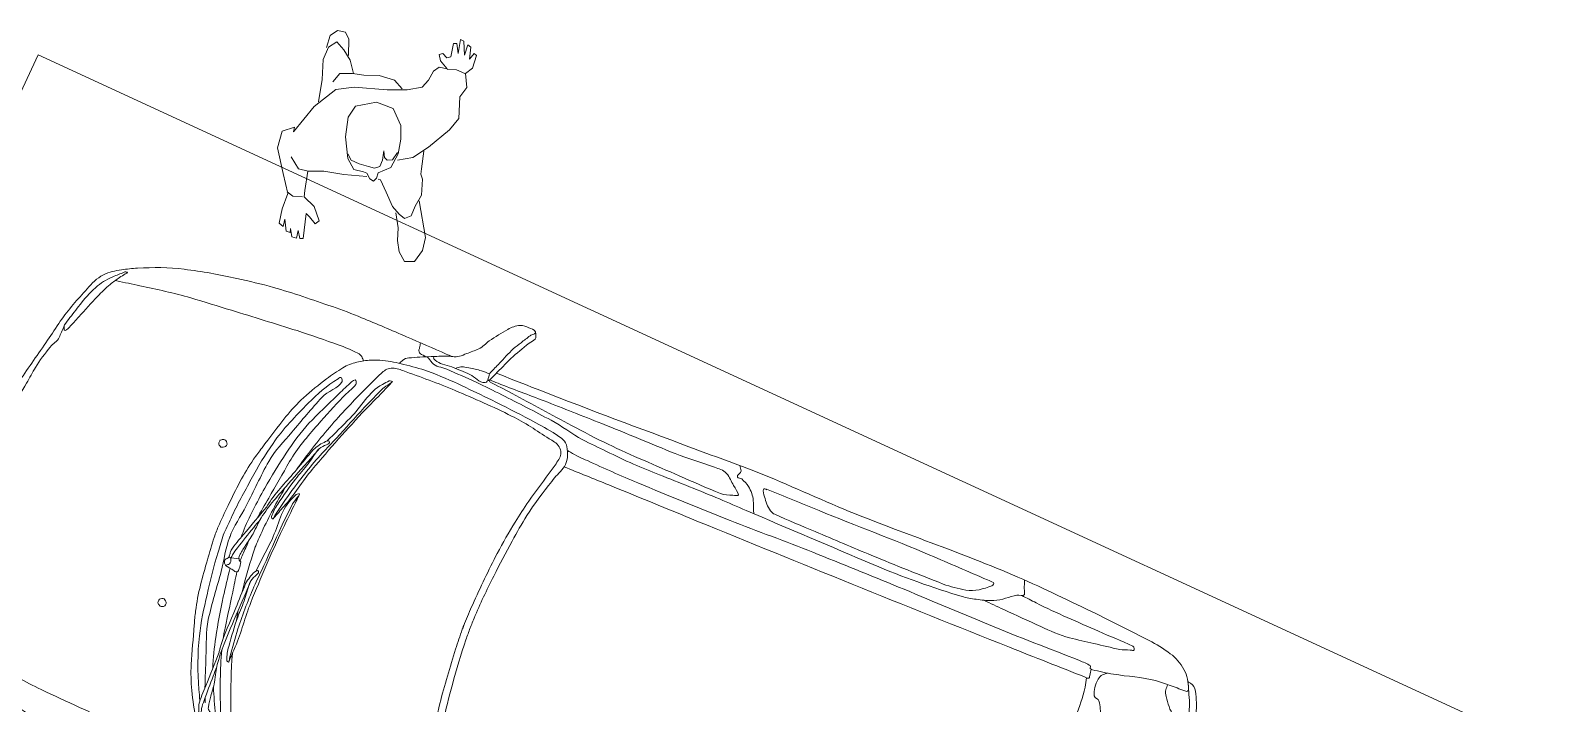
# Model space of a CAD drawing. Header units: millimetres. Extents: x 262 to 370, y -104 to 114.
# Drawn here: x 352.982 to 357.545, y -93.902 to -91.883 of the extents above; entities that cross this region are included whole.
import ezdxf

# ---------------------------------------------------------------- set-up
doc = ezdxf.new("R2010")
doc.units = ezdxf.units.MM
doc.header["$LTSCALE"] = 0.1
doc.layers.get('0').update_dxf_attribs({"lineweight": 9})
doc.layers.add('mobiliario', color=3, linetype='Continuous', lineweight=13)

# ---------------------------------------------------------------- blocks, each defined once
blk = doc.blocks.new('corsaplanta')
at = {"linetype": 'Continuous'}
blk.add_line((-31.92, 15.82), (-29.74, 16.48), dxfattribs=at)
for points, knots in [([(-9.8, 85.46), (-9.65, 85.83), (-9.51, 86.21), (-9.36, 86.59), (-9.12, 87.19), (-8.53, 87.62), (-7.96, 87.93), (-6.1, 88.93), (-4.23, 89.88), (-2.32, 90.79), (-1.02, 91.41), (0.29, 92.02), (1.6, 92.63), (2.72, 93.15), (4.07, 93.23), (5.03, 94.03), (5.59, 94.5), (6.09, 95.04), (6.61, 95.55), (7.5, 96.41), (8.41, 97.26), (9.27, 98.16), (10.14, 99.05), (10.44, 100.35), (11.11, 101.4), (12.22, 103.14), (13.38, 104.82), (14.66, 106.48), (15.42, 107.47), (16.23, 108.32), (17.45, 108.9), (18.29, 109.3), (19.14, 109.25), (19.98, 109.28), (20.7, 109.31), (21.42, 109.4), (22.14, 108.96), (22.42, 108.79), (22.11, 108.35), (21.94, 108.13), (21.7, 107.84), (21.35, 107.63), (21.16, 107.3), (20.64, 106.37), (20.12, 105.43), (19.61, 104.49), (19.16, 103.66), (18.67, 102.86), (18.26, 102), (17.45, 100.3), (16.96, 98.46), (16.29, 96.7), (15.86, 95.56), (15.39, 94.42), (14.95, 93.28), (14.56, 92.28), (15.71, 90.67), (14.66, 90.08), (13.07, 89.2), (11.45, 90.47), (9.84, 90.46), (7.98, 90.46), (6.12, 90.48), (4.27, 90.4), (3.35, 90.36), (2.45, 90.16), (1.54, 90.08), (0.74, 90.01), (-0.06, 90.02), (-0.87, 90.27), (-1.18, 90.37), (-1.64, 90.6), (-1.56, 90.91), (-1.54, 90.99), (-1.52, 91.08), (-1.5, 91.16)], [0, 0, 0, 0, 0.01544, 0.01544, 0.01544, 0.039831, 0.039831, 0.039831, 0.119745, 0.119745, 0.119745, 0.174587, 0.174587, 0.174587, 0.221301, 0.221301, 0.221301, 0.249039, 0.249039, 0.249039, 0.296111, 0.296111, 0.296111, 0.3432, 0.3432, 0.3432, 0.421561, 0.421561, 0.421561, 0.468178, 0.468178, 0.468178, 0.500571, 0.500571, 0.500571, 0.528093, 0.528093, 0.528093, 0.538925, 0.538925, 0.538925, 0.553295, 0.553295, 0.553295, 0.5938, 0.5938, 0.5938, 0.629594, 0.629594, 0.629594, 0.70099, 0.70099, 0.70099, 0.747518, 0.747518, 0.747518, 0.788046, 0.788046, 0.788046, 0.849098, 0.849098, 0.849098, 0.919573, 0.919573, 0.919573, 0.954241, 0.954241, 0.954241, 0.984767, 0.984767, 0.984767, 0.996688, 0.996688, 0.996688, 1, 1, 1, 1]), ([(22.25, 108.8), (22.42, 108.47), (22.59, 108.14), (22.77, 107.82), (23.34, 106.73), (21.79, 105.56), (21.26, 104.44), (20.32, 102.44), (19.25, 100.51), (18.42, 98.47), (17.63, 96.54), (16.9, 94.59), (16.14, 92.65), (15.94, 92.13), (15.73, 91.61), (15.52, 91.1), (15.48, 91), (15.25, 90.89), (15.21, 90.99), (15.17, 91.08), (15.13, 91.17), (15.1, 91.25)], [0, 0, 0, 0, 0.055509, 0.055509, 0.055509, 0.240686, 0.240686, 0.240686, 0.572313, 0.572313, 0.572313, 0.885408, 0.885408, 0.885408, 0.96948, 0.96948, 0.96948, 0.985897, 0.985897, 0.985897, 1, 1, 1, 1]), ([(-3.31, 90.31), (-2.66, 89.97), (-2, 89.62), (-1.35, 89.28), (-0.02, 88.57), (1.67, 89.3), (3.18, 89.28), (6.24, 89.24), (9.31, 89.24), (12.37, 89.14), (15.08, 89.06), (17.77, 88.88), (20.47, 88.73), (25.69, 88.43), (30.91, 88.06), (36.12, 87.63), (39.62, 87.33), (43.05, 86.38), (46.55, 86.11), (49.04, 85.92), (51.54, 85.8), (54.03, 85.7), (56.87, 85.59), (59.7, 85.4), (62.54, 85.42), (65.2, 85.45), (67.85, 85.51), (70.5, 85.56), (76.63, 85.69), (82.76, 85.92), (88.89, 85.98), (91.64, 86), (94.38, 85.97), (97.13, 85.98), (110.19, 85.99), (123.25, 86.05), (136.32, 86.11), (145.39, 86.16), (154.45, 86.69), (163.49, 87.77), (164.9, 87.93), (166.24, 88.35), (167.61, 88.73), (169.07, 89.13), (170.5, 89.57), (171.87, 90.24), (173.88, 91.23), (175.41, 93.03), (177.22, 94.24), (177.8, 94.63), (179.2, 94.57), (179.14, 95.2), (179.1, 95.68), (178.67, 96.2), (178.45, 96.71), (178.13, 97.49), (177.81, 98.26), (177.49, 99.04)], [0, 0, 0, 0, 0.011723, 0.011723, 0.011723, 0.035683, 0.035683, 0.035683, 0.084334, 0.084334, 0.084334, 0.127226, 0.127226, 0.127226, 0.210201, 0.210201, 0.210201, 0.26596, 0.26596, 0.26596, 0.30559, 0.30559, 0.30559, 0.350629, 0.350629, 0.350629, 0.392746, 0.392746, 0.392746, 0.490062, 0.490062, 0.490062, 0.533625, 0.533625, 0.533625, 0.740914, 0.740914, 0.740914, 0.884938, 0.884938, 0.884938, 0.907309, 0.907309, 0.907309, 0.931199, 0.931199, 0.931199, 0.966523, 0.966523, 0.966523, 0.977895, 0.977895, 0.977895, 0.98669, 0.98669, 0.98669, 1, 1, 1, 1]), ([(16.58, 93.78), (20.14, 93.89), (23.7, 93.99), (27.27, 94.1), (42.3, 94.54), (57.33, 95.35), (72.36, 96.03), (79.54, 96.35), (86.72, 96.83), (93.9, 97.13), (103.41, 97.51), (112.94, 97.11), (122.45, 97.26), (140.14, 97.56), (157.82, 99.11), (175.5, 99.05), (183.69, 99.03), (191.88, 98.58), (200.07, 98.23), (205.66, 97.99), (211.24, 97.63), (216.82, 97.26), (219.17, 97.11), (221.49, 96.67), (223.82, 96.16), (225.77, 95.73), (227.45, 94.85), (229.17, 93.55), (230.76, 92.34), (231.72, 90.71), (232.46, 89.14), (232.6, 88.86), (232.65, 88.24), (232.33, 88.18), (230.78, 87.89), (229.21, 88.03), (227.66, 87.9), (226.1, 87.77), (224.54, 87.72), (222.99, 87.49), (219.01, 86.89), (215.26, 85.41), (211.33, 84.46), (209.31, 83.97), (207.3, 83.58), (205.29, 83.22), (205.06, 83.18), (204.83, 83.26), (204.6, 83.36), (204.36, 83.46), (204.57, 84.02), (204.33, 84.05), (203.18, 84.18), (202.04, 84.22), (200.9, 84.19), (191.65, 83.92), (182.41, 83.48), (173.17, 83.36), (163.93, 83.24), (154.69, 83.23), (145.44, 83.08), (136.7, 82.95), (127.97, 82.77), (119.23, 82.53), (110.83, 82.3), (102.44, 81.83), (94.04, 81.57), (84.62, 81.28), (75.19, 81.12), (65.77, 81.02), (60.55, 80.96), (55.34, 81.05), (50.12, 81.16), (48.33, 81.19), (46.54, 81.21), (44.77, 81.43), (44.44, 81.47), (44.11, 81.52), (43.78, 81.56)], [0, 0, 0, 0, 0.026108, 0.026108, 0.026108, 0.136308, 0.136308, 0.136308, 0.188997, 0.188997, 0.188997, 0.25871, 0.25871, 0.25871, 0.388323, 0.388323, 0.388323, 0.44835, 0.44835, 0.44835, 0.489307, 0.489307, 0.489307, 0.50661, 0.50661, 0.50661, 0.521158, 0.521158, 0.521158, 0.534591, 0.534591, 0.534591, 0.536968, 0.536968, 0.536968, 0.548383, 0.548383, 0.548383, 0.559823, 0.559823, 0.559823, 0.589255, 0.589255, 0.589255, 0.604309, 0.604309, 0.604309, 0.606019, 0.606019, 0.606019, 0.607828, 0.607828, 0.607828, 0.616214, 0.616214, 0.616214, 0.683946, 0.683946, 0.683946, 0.751651, 0.751651, 0.751651, 0.81568, 0.81568, 0.81568, 0.877227, 0.877227, 0.877227, 0.946283, 0.946283, 0.946283, 0.984492, 0.984492, 0.984492, 0.99758, 0.99758, 0.99758, 1, 1, 1, 1]), ([(90.43, 96.97), (90.74, 96.56), (91.05, 96.16), (91.37, 95.75), (91.79, 95.2), (90.49, 94.16), (91.09, 93.69), (91.49, 93.38), (92.04, 93.83), (92.46, 93.69), (93.35, 93.37), (94.27, 93.08), (95.07, 92.45), (96.21, 91.55), (97.23, 90.65), (97.82, 89.42), (98.37, 88.27), (98.91, 87.12), (99.46, 85.98)], [0, 0, 0, 0, 0.097634, 0.097634, 0.097634, 0.229606, 0.229606, 0.229606, 0.316556, 0.316556, 0.316556, 0.499472, 0.499472, 0.499472, 0.758434, 0.758434, 0.758434, 1, 1, 1, 1]), ([(-108.45, 17.96), (-108.44, 18.37), (-108.44, 18.79), (-108.43, 19.21), (-108.33, 25.59), (-108.07, 32), (-106.92, 38.3), (-106.07, 42.91), (-105.08, 47.47), (-104.19, 52.06), (-103.78, 54.18), (-103.4, 56.3), (-102.99, 58.42), (-102.23, 62.33), (-100.88, 66.1), (-99.63, 69.91), (-98.99, 71.84), (-98.32, 73.74), (-96.97, 75.37), (-95.79, 76.81), (-94.31, 77.73), (-92.79, 78.68), (-91.47, 79.5), (-90.18, 80.29), (-88.79, 80.97), (-84.79, 82.91), (-80.76, 84.66), (-76.5, 85.89), (-71.62, 87.3), (-66.71, 88.45), (-61.73, 89.39), (-58.21, 90.05), (-54.7, 90.71), (-51.15, 91.17), (-48.28, 91.54), (-45.41, 91.83), (-42.53, 92.06), (-36.62, 92.54), (-30.71, 93.05), (-24.79, 93.14), (-20.16, 93.21), (-15.54, 93.22), (-10.91, 93.2), (-6.81, 93.19), (-2.71, 93.14), (1.38, 93.14), (1.95, 93.14), (2.52, 93.14), (3.08, 93.14)], [0, 0, 0, 0, 0.007683, 0.007683, 0.007683, 0.125649, 0.125649, 0.125649, 0.212062, 0.212062, 0.212062, 0.251911, 0.251911, 0.251911, 0.325662, 0.325662, 0.325662, 0.363112, 0.363112, 0.363112, 0.395949, 0.395949, 0.395949, 0.424294, 0.424294, 0.424294, 0.505873, 0.505873, 0.505873, 0.599338, 0.599338, 0.599338, 0.665442, 0.665442, 0.665442, 0.71881, 0.71881, 0.71881, 0.828307, 0.828307, 0.828307, 0.913794, 0.913794, 0.913794, 0.989522, 0.989522, 0.989522, 1, 1, 1, 1]), ([(-6.63, 93.18), (-6.52, 92.72), (-6.4, 92.26), (-6.29, 91.8), (-6.22, 91.53), (-6.36, 91.24), (-6.22, 90.97), (-5.99, 90.53), (-5.5, 90.31), (-5.05, 90.28), (-4.37, 90.24), (-3.69, 90.2), (-3.01, 90.16)], [0, 0, 0, 0, 0.251232, 0.251232, 0.251232, 0.398162, 0.398162, 0.398162, 0.63827, 0.63827, 0.63827, 1, 1, 1, 1]), ([(5.42, 90.44), (5.61, 90.62), (5.8, 90.81), (5.99, 90.99), (6.72, 91.7), (7.84, 91.86), (8.84, 92.08), (10.03, 92.35), (11.21, 92.63), (12.41, 92.71), (13.23, 92.76), (14.05, 92.81), (14.87, 92.86)], [0, 0, 0, 0, 0.080213, 0.080213, 0.080213, 0.387183, 0.387183, 0.387183, 0.752255, 0.752255, 0.752255, 1, 1, 1, 1]), ([(15.67, 90.79), (18.09, 90.61), (20.52, 90.43), (22.94, 90.24), (29.31, 89.76), (35.66, 89.13), (42.02, 88.59), (45.91, 88.26), (49.79, 87.91), (53.69, 87.77), (61.05, 87.48), (68.42, 87.57), (75.79, 87.49), (80.04, 87.45), (84.3, 87.41), (88.55, 87.49), (89.74, 87.51), (90.84, 88.01), (91.98, 88.45), (92.48, 88.65), (93.48, 88.83), (93.36, 89.14), (93.11, 89.75), (91.83, 90.44), (91.02, 91.07), (89.97, 91.89), (89.17, 92.78), (87.87, 93.41), (86.59, 94.02), (85.3, 93.76), (84.02, 93.69), (80.09, 93.46), (76.16, 92.95), (72.22, 92.86), (64.73, 92.69), (57.21, 92.67), (49.71, 92.45), (43.85, 92.27), (38, 92.1), (32.14, 91.9), (27.47, 91.73), (22.81, 91.44), (18.14, 91.34), (17.29, 91.33), (16.44, 91.31), (15.6, 91.29)], [0, 0, 0, 0, 0.046352, 0.046352, 0.046352, 0.168022, 0.168022, 0.168022, 0.242332, 0.242332, 0.242332, 0.382744, 0.382744, 0.382744, 0.463846, 0.463846, 0.463846, 0.48649, 0.48649, 0.48649, 0.496247, 0.496247, 0.496247, 0.515476, 0.515476, 0.515476, 0.540443, 0.540443, 0.540443, 0.564924, 0.564924, 0.564924, 0.640104, 0.640104, 0.640104, 0.783146, 0.783146, 0.783146, 0.894824, 0.894824, 0.894824, 0.983843, 0.983843, 0.983843, 1, 1, 1, 1]), ([(100.08, 93.82), (105.43, 93.91), (110.79, 94.01), (116.14, 94.1), (127.44, 94.29), (138.74, 94.92), (150.04, 94.92), (155.99, 94.92), (161.94, 94.92), (167.89, 94.92), (168.48, 94.92), (169.07, 94.92), (169.67, 94.92), (170.04, 94.92), (169.94, 94.07), (169.67, 93.82), (167.83, 92.17), (165.82, 90.39), (163.36, 89.83), (161.16, 89.33), (158.99, 88.93), (156.77, 88.87), (149.49, 88.65), (142.22, 88.38), (134.94, 88.32), (129.13, 88.26), (123.32, 88.22), (117.51, 88.18), (113.35, 88.15), (109.19, 88.16), (105.02, 88.18), (104.5, 88.18), (104, 88.31), (103.51, 88.59), (102.16, 89.36), (101.36, 90.44), (100.36, 91.62), (99.87, 92.19), (99.28, 92.83), (99.26, 93.41), (99.25, 93.52), (99.4, 93.69), (99.53, 93.69), (99.76, 93.69), (99.99, 93.69), (100.22, 93.69)], [0, 0, 0, 0, 0.110236, 0.110236, 0.110236, 0.342992, 0.342992, 0.342992, 0.465458, 0.465458, 0.465458, 0.477705, 0.477705, 0.477705, 0.485264, 0.485264, 0.485264, 0.536535, 0.536535, 0.536535, 0.582235, 0.582235, 0.582235, 0.732069, 0.732069, 0.732069, 0.851713, 0.851713, 0.851713, 0.93744, 0.93744, 0.93744, 0.948183, 0.948183, 0.948183, 0.97821, 0.97821, 0.97821, 0.992621, 0.992621, 0.992621, 0.99529, 0.99529, 0.99529, 1, 1, 1, 1]), ([(169.15, 89.18), (171.25, 89.12), (173.34, 89.06), (175.43, 89), (179.28, 88.9), (183.12, 88.81), (186.96, 88.73), (189.89, 88.66), (192.83, 88.55), (195.75, 89), (198.11, 89.37), (200.42, 89.82), (202.75, 90.24), (205.22, 90.69), (207.7, 91.11), (210.16, 91.62), (211.11, 91.82), (211.99, 92.27), (212.91, 92.58), (213.22, 92.69), (213.56, 92.76), (213.87, 92.86), (214.26, 92.99), (213.61, 93.95), (213.18, 93.96), (209.66, 94.07), (206.13, 93.89), (202.61, 93.96), (196.11, 94.09), (189.6, 93.94), (183.12, 94.37), (181.61, 94.47), (180.1, 94.58), (178.58, 94.68)], [0, 0, 0, 0, 0.077528, 0.077528, 0.077528, 0.21978, 0.21978, 0.21978, 0.328184, 0.328184, 0.328184, 0.415869, 0.415869, 0.415869, 0.508854, 0.508854, 0.508854, 0.54474, 0.54474, 0.54474, 0.557068, 0.557068, 0.557068, 0.573074, 0.573074, 0.573074, 0.703434, 0.703434, 0.703434, 0.943893, 0.943893, 0.943893, 1, 1, 1, 1]), ([(231.55, 90.84), (231.84, 90.81), (232.13, 90.77), (232.42, 90.74), (233.3, 90.63), (234.06, 89.94), (234.56, 89.17), (235.75, 87.32), (236.56, 85.45), (237.26, 83.46), (238.29, 80.52), (239.34, 77.59), (240.25, 74.61), (241.43, 70.73), (242.59, 66.86), (243.52, 62.91), (244.22, 59.93), (244.77, 56.93), (245.23, 53.91), (245.71, 50.78), (246.14, 47.64), (246.51, 44.49), (246.91, 41.07), (247.36, 37.66), (247.5, 34.22), (247.53, 33.49), (247.56, 32.75), (247.6, 32.02)], [0, 0, 0, 0, 0.013963, 0.013963, 0.013963, 0.056349, 0.056349, 0.056349, 0.157398, 0.157398, 0.157398, 0.306807, 0.306807, 0.306807, 0.501208, 0.501208, 0.501208, 0.647616, 0.647616, 0.647616, 0.799691, 0.799691, 0.799691, 0.964847, 0.964847, 0.964847, 1, 1, 1, 1]), ([(-38.72, 20.71), (-38.73, 21.32), (-38.74, 21.92), (-38.75, 22.53), (-38.77, 24.75), (-38.65, 26.98), (-38.55, 29.2), (-38.32, 34.18), (-38.1, 39.17), (-37.1, 44.07), (-36.83, 45.4), (-36.5, 46.7), (-36.18, 48.01), (-35.29, 51.64), (-34.39, 55.25), (-33.43, 58.85), (-32.8, 61.22), (-31.93, 63.51), (-30.95, 65.77), (-29.82, 68.35), (-28.48, 70.79), (-27.1, 73.25), (-26.17, 74.89), (-25.18, 76.46), (-24.05, 77.99), (-23.21, 79.13), (-22.22, 80.1), (-21.09, 80.97), (-19.98, 81.81), (-18.83, 82.49), (-17.6, 83.1), (-16.58, 83.6), (-15.56, 84.08), (-14.47, 84.39), (-12.51, 84.94), (-10.54, 85.35), (-8.54, 85.67), (-6.22, 86.05), (-3.9, 86.44), (-1.56, 86.56), (1.99, 86.74), (5.55, 86.76), (9.1, 86.64), (12.18, 86.53), (15.25, 86.41), (18.32, 86.24), (22.4, 86.01), (26.48, 85.72), (30.55, 85.43), (33.04, 85.25), (35.52, 84.92), (38.01, 84.63), (39.35, 84.47), (40.65, 84.24), (41.94, 83.66), (42.68, 83.33), (43.11, 82.68), (43.54, 81.97), (44.15, 80.98), (44.58, 80), (44.74, 78.92), (44.86, 78.12), (44.87, 77.28), (44.66, 76.5), (44.23, 74.9), (43.54, 73.37), (43.14, 71.76), (42.16, 67.88), (41.08, 64), (40.49, 60.03), (40.08, 57.28), (39.78, 54.52), (39.53, 51.75), (39.19, 48.03), (38.87, 44.31), (38.65, 40.57), (38.39, 36.15), (38.19, 31.74), (38.25, 27.32), (38.26, 26.13), (38.31, 24.94), (38.32, 23.76)], [0, 0, 0, 0, 0.009558, 0.009558, 0.009558, 0.044718, 0.044718, 0.044718, 0.123377, 0.123377, 0.123377, 0.144685, 0.144685, 0.144685, 0.203547, 0.203547, 0.203547, 0.242242, 0.242242, 0.242242, 0.286528, 0.286528, 0.286528, 0.316217, 0.316217, 0.316217, 0.33834, 0.33834, 0.33834, 0.359861, 0.359861, 0.359861, 0.377665, 0.377665, 0.377665, 0.40963, 0.40963, 0.40963, 0.446651, 0.446651, 0.446651, 0.502798, 0.502798, 0.502798, 0.551392, 0.551392, 0.551392, 0.61591, 0.61591, 0.61591, 0.655398, 0.655398, 0.655398, 0.676698, 0.676698, 0.676698, 0.68896, 0.68896, 0.68896, 0.706251, 0.706251, 0.706251, 0.718961, 0.718961, 0.718961, 0.745199, 0.745199, 0.745199, 0.808488, 0.808488, 0.808488, 0.852395, 0.852395, 0.852395, 0.911434, 0.911434, 0.911434, 0.981248, 0.981248, 0.981248, 1, 1, 1, 1]), ([(226.64, 87.83), (226.65, 87.3), (226.65, 86.78), (226.65, 86.25), (226.65, 85.61), (227.19, 85.09), (227.57, 84.56), (228.17, 83.74), (228.78, 82.96), (229.43, 82.2), (230.04, 81.47), (230.91, 80.98), (231.45, 80.17), (232.34, 78.82), (232.77, 77.3), (233.22, 75.78), (234.03, 73.03), (234.87, 70.31), (235.41, 67.5), (236.45, 62.03), (237.32, 56.57), (237.93, 51.04), (238.33, 47.47), (238.71, 43.9), (238.86, 40.31), (238.95, 37.98), (238.92, 35.64), (239.03, 33.3), (239.05, 32.76), (239.08, 32.23), (239.1, 31.69)], [0, 0, 0, 0, 0.026845, 0.026845, 0.026845, 0.05966, 0.05966, 0.05966, 0.11083, 0.11083, 0.11083, 0.159586, 0.159586, 0.159586, 0.240232, 0.240232, 0.240232, 0.386066, 0.386066, 0.386066, 0.669605, 0.669605, 0.669605, 0.852993, 0.852993, 0.852993, 0.972434, 0.972434, 0.972434, 1, 1, 1, 1]), ([(231.74, 90.53), (232.35, 89.36), (232.95, 88.19), (233.56, 87.03), (235.13, 84.01), (236.08, 80.72), (237.12, 77.46), (238.9, 71.86), (240.57, 66.25), (241.67, 60.48), (242.61, 55.55), (243.26, 50.61), (243.8, 45.64), (244.23, 41.74), (244.8, 37.85), (244.8, 33.93), (244.8, 33.26), (244.8, 32.59), (244.8, 31.91)], [0, 0, 0, 0, 0.065251, 0.065251, 0.065251, 0.233902, 0.233902, 0.233902, 0.524564, 0.524564, 0.524564, 0.772447, 0.772447, 0.772447, 0.966602, 0.966602, 0.966602, 1, 1, 1, 1]), ([(-19.43, 82.1), (-19.76, 82.4), (-20.08, 82.7), (-20.4, 83), (-20.94, 83.5), (-21.82, 83.46), (-22.56, 83.48), (-24.24, 83.53), (-25.92, 83.59), (-27.6, 83.48), (-31.79, 83.2), (-35.99, 82.95), (-40.18, 82.52), (-46.66, 81.85), (-53.13, 81.17), (-59.6, 80.48), (-63.6, 80.05), (-67.59, 79.63), (-71.58, 79.15), (-76.5, 78.56), (-81.35, 77.56), (-86.21, 76.63), (-88.41, 76.21), (-90.59, 75.68), (-92.8, 75.31), (-92.95, 75.28), (-93.09, 75.26), (-93.24, 75.23)], [0, 0, 0, 0, 0.017744, 0.017744, 0.017744, 0.047302, 0.047302, 0.047302, 0.114618, 0.114618, 0.114618, 0.283398, 0.283398, 0.283398, 0.544479, 0.544479, 0.544479, 0.705728, 0.705728, 0.705728, 0.904157, 0.904157, 0.904157, 0.994065, 0.994065, 0.994065, 1, 1, 1, 1]), ([(-24.68, 46.33), (-24.31, 48.16), (-23.89, 49.97), (-23.45, 51.78), (-22.23, 56.71), (-20.73, 61.55), (-19.06, 66.35), (-17.64, 70.4), (-16.05, 74.38), (-14.5, 78.38), (-14.18, 79.18), (-13.84, 79.96), (-13.48, 80.75), (-13.03, 81.74), (-12.49, 82.74), (-11.46, 83.29), (-10.36, 83.87), (-9.23, 83.9), (-8.08, 83.97), (-2.79, 84.27), (2.5, 84.6), (7.8, 84.64), (13.65, 84.69), (19.51, 84.63), (25.36, 84.3), (29.51, 84.08), (33.58, 83.27), (37.69, 82.61), (38.9, 82.42), (40.08, 82.43), (41.23, 81.59), (42.23, 80.87), (42.72, 79.76), (42.58, 78.71), (42.42, 77.47), (42.19, 76.22), (41.91, 74.99), (41.08, 71.31), (40.12, 67.67), (39.38, 63.98), (38.91, 61.67), (38.53, 59.36), (38.19, 57.03), (37.7, 53.65), (37.27, 50.27), (37.01, 46.87), (36.61, 41.51), (36.41, 36.14), (36.34, 30.78), (36.31, 28.8), (36.26, 26.82), (36.34, 24.85), (36.35, 24.46), (36.36, 24.07), (36.38, 23.68)], [0, 0, 0, 0, 0.03693, 0.03693, 0.03693, 0.137509, 0.137509, 0.137509, 0.222535, 0.222535, 0.222535, 0.239582, 0.239582, 0.239582, 0.261067, 0.261067, 0.261067, 0.283839, 0.283839, 0.283839, 0.388875, 0.388875, 0.388875, 0.505, 0.505, 0.505, 0.587262, 0.587262, 0.587262, 0.61165, 0.61165, 0.61165, 0.632678, 0.632678, 0.632678, 0.657714, 0.657714, 0.657714, 0.7324, 0.7324, 0.7324, 0.778971, 0.778971, 0.778971, 0.84661, 0.84661, 0.84661, 0.953081, 0.953081, 0.953081, 0.992274, 0.992274, 0.992274, 1, 1, 1, 1]), ([(44.75, 76.93), (49.3, 77.03), (53.85, 77.13), (58.4, 77.22), (67.42, 77.42), (76.44, 77.53), (85.46, 77.69), (101.33, 77.98), (117.19, 78.29), (133.06, 78.63), (149.08, 78.96), (165.1, 79.38), (181.11, 79.8), (188.81, 80), (196.51, 80.27), (204.21, 80.5), (204.52, 80.51), (204.84, 80.37), (205.15, 80.52), (205.46, 80.66), (205.35, 81.13), (205.28, 81.43), (205.14, 82.04), (205, 82.65), (204.86, 83.26)], [0, 0, 0, 0, 0.083621, 0.083621, 0.083621, 0.249431, 0.249431, 0.249431, 0.541039, 0.541039, 0.541039, 0.835537, 0.835537, 0.835537, 0.97709, 0.97709, 0.97709, 0.98284, 0.98284, 0.98284, 0.988502, 0.988502, 0.988502, 1, 1, 1, 1]), ([(209.63, 84.07), (209.27, 83.73), (208.91, 83.38), (208.54, 83.04), (208.12, 82.64), (207.96, 82.01), (207.87, 81.44), (207.73, 80.6), (207.83, 79.74), (207.95, 78.9), (208.07, 78.11), (208.28, 77.34), (208.71, 76.62), (209.06, 76.04), (210.09, 76.39), (210.48, 75.86), (211.39, 74.62), (212.26, 73.3), (212.5, 71.81), (213.04, 68.49), (213.54, 65.17), (213.93, 61.84), (214.61, 56.02), (215.4, 50.22), (215.87, 44.37), (216.09, 41.61), (216.16, 38.85), (216.21, 36.09), (216.23, 34.43), (216.28, 32.77), (216.21, 31.11), (216.2, 31), (216.19, 30.89), (216.19, 30.78)], [0, 0, 0, 0, 0.026879, 0.026879, 0.026879, 0.058029, 0.058029, 0.058029, 0.103407, 0.103407, 0.103407, 0.146418, 0.146418, 0.146418, 0.180868, 0.180868, 0.180868, 0.261947, 0.261947, 0.261947, 0.442161, 0.442161, 0.442161, 0.756704, 0.756704, 0.756704, 0.904976, 0.904976, 0.904976, 0.994168, 0.994168, 0.994168, 1, 1, 1, 1]), ([(-91.51, 78.7), (-92.33, 77.88), (-93.15, 77.05), (-93.97, 76.23), (-95.26, 74.94), (-96.39, 73.49), (-97.23, 71.84), (-98.26, 69.84), (-98.96, 67.76), (-99.54, 65.62), (-100.01, 63.9), (-100.45, 62.18), (-100.89, 60.44), (-101.1, 59.62), (-101.31, 58.79), (-101.45, 57.97), (-101.52, 57.5), (-101.22, 56.93), (-100.97, 56.61), (-100.68, 56.25), (-100.12, 57.37), (-99.93, 57.89), (-99.5, 59.14), (-99.1, 60.39), (-98.66, 61.64), (-97.79, 64.14), (-96.93, 66.64), (-96.04, 69.13), (-95.5, 70.66), (-94.85, 72.14), (-94.13, 73.6), (-93.64, 74.59), (-93.05, 75.53), (-92.46, 76.47), (-92.11, 77.02), (-91.72, 77.53), (-91.35, 78.06), (-91.21, 78.26), (-90.8, 78.74), (-91.03, 78.7), (-91.22, 78.68), (-91.4, 78.65), (-91.59, 78.62)], [0, 0, 0, 0, 0.070016, 0.070016, 0.070016, 0.179626, 0.179626, 0.179626, 0.312683, 0.312683, 0.312683, 0.420127, 0.420127, 0.420127, 0.470953, 0.470953, 0.470953, 0.499779, 0.499779, 0.499779, 0.532713, 0.532713, 0.532713, 0.612102, 0.612102, 0.612102, 0.771399, 0.771399, 0.771399, 0.868805, 0.868805, 0.868805, 0.935418, 0.935418, 0.935418, 0.974427, 0.974427, 0.974427, 0.988724, 0.988724, 0.988724, 1, 1, 1, 1]), ([(-10.56, 79.73), (-10.33, 79.81), (-10.1, 79.89), (-9.87, 79.96), (-8.84, 80.31), (-10.93, 78.05), (-11.33, 77.03), (-12.23, 74.67), (-13.2, 72.35), (-14.03, 69.97), (-15.33, 66.28), (-16.57, 62.56), (-17.87, 58.87), (-18.52, 57.02), (-19.23, 55.2), (-19.88, 53.35), (-21.38, 49.06), (-22.53, 44.67), (-23.59, 40.25), (-24.23, 37.56), (-24.67, 34.84), (-25.17, 32.14), (-25.26, 31.67), (-25.26, 31.18), (-25.34, 30.73), (-25.39, 30.49), (-25.97, 30.89), (-25.99, 31.14), (-26.12, 32.45), (-26.03, 33.8), (-25.77, 35.09), (-25.2, 37.93), (-24.7, 40.8), (-23.95, 43.61), (-23.47, 45.44), (-22.79, 47.2), (-22.39, 49.04), (-22.02, 50.71), (-21.66, 52.38), (-21.3, 54.04)], [0, 0, 0, 0, 0.009526, 0.009526, 0.009526, 0.052295, 0.052295, 0.052295, 0.150844, 0.150844, 0.150844, 0.303977, 0.303977, 0.303977, 0.380571, 0.380571, 0.380571, 0.558138, 0.558138, 0.558138, 0.6659, 0.6659, 0.6659, 0.684366, 0.684366, 0.684366, 0.694359, 0.694359, 0.694359, 0.745933, 0.745933, 0.745933, 0.859593, 0.859593, 0.859593, 0.933253, 0.933253, 0.933253, 1, 1, 1, 1]), ([(-25.3, 30.94), (-24.83, 32.35), (-24.36, 33.75), (-23.89, 35.16), (-22.49, 39.35), (-21.93, 43.79), (-20.65, 48.02), (-18.43, 55.31), (-16.1, 62.57), (-13.44, 69.7), (-12.48, 72.27), (-11.47, 74.81), (-10.53, 77.38), (-10.28, 78.06), (-10.03, 78.74), (-9.78, 79.42)], [0, 0, 0, 0, 0.087302, 0.087302, 0.087302, 0.347691, 0.347691, 0.347691, 0.796219, 0.796219, 0.796219, 0.957354, 0.957354, 0.957354, 1, 1, 1, 1]), ([(-10.55, 79.76), (-11.01, 79.2), (-11.46, 78.63), (-11.91, 78.07), (-14.66, 74.63), (-14.87, 69.77), (-16.52, 65.68), (-17.67, 62.81), (-18.83, 59.93), (-19.99, 57.05)], [0, 0, 0, 0, 0.087951, 0.087951, 0.087951, 0.623028, 0.623028, 0.623028, 1, 1, 1, 1]), ([(204.71, 80.45), (204.92, 79.58), (205.13, 78.72), (205.34, 77.84), (206.03, 74.99), (205.95, 72.09), (206.26, 69.21), (206.6, 65.92), (206.95, 62.63), (207.3, 59.34), (208.01, 52.59), (208.44, 45.8), (208.83, 39.02), (208.99, 36.24), (208.57, 33.43), (208.83, 30.66), (208.84, 30.6), (208.84, 30.55), (208.85, 30.49)], [0, 0, 0, 0, 0.053623, 0.053623, 0.053623, 0.226432, 0.226432, 0.226432, 0.424114, 0.424114, 0.424114, 0.830025, 0.830025, 0.830025, 0.996669, 0.996669, 0.996669, 1, 1, 1, 1]), ([(-36.54, 20.88), (-36.49, 22.66), (-36.44, 24.43), (-36.39, 26.21), (-36.27, 30.38), (-35.84, 34.53), (-35.48, 38.68), (-35.14, 42.62), (-34.58, 46.51), (-33.81, 50.4), (-32.83, 55.39), (-30.93, 60.08), (-29.11, 64.85), (-27.79, 68.3), (-26.24, 71.38), (-24.1, 74.59), (-23.91, 74.88), (-23.58, 75.4), (-23.34, 75.2), (-23.08, 74.97), (-22.73, 74.61), (-22.74, 74.29), (-22.8, 72.16), (-25.48, 70.17), (-26.23, 67.9), (-27.57, 63.81), (-28.94, 59.62), (-30.17, 55.42), (-31.16, 52.04), (-32.53, 48.73), (-32.9, 45.23), (-33.39, 40.52), (-33.48, 35.79), (-33.81, 31.08), (-34.05, 27.73), (-34.8, 24.38), (-34.57, 21.03), (-34.56, 20.98), (-34.56, 20.93), (-34.56, 20.88)], [0, 0, 0, 0, 0.047055, 0.047055, 0.047055, 0.157549, 0.157549, 0.157549, 0.262075, 0.262075, 0.262075, 0.396333, 0.396333, 0.396333, 0.493043, 0.493043, 0.493043, 0.501633, 0.501633, 0.501633, 0.511315, 0.511315, 0.511315, 0.575624, 0.575624, 0.575624, 0.6912, 0.6912, 0.6912, 0.784417, 0.784417, 0.784417, 0.909658, 0.909658, 0.909658, 0.99861, 0.99861, 0.99861, 1, 1, 1, 1]), ([(-31.61, 22.21), (-31.64, 22.78), (-31.66, 23.35), (-31.69, 23.93), (-31.88, 28.54), (-31.38, 33.16), (-30.93, 37.77), (-30.55, 41.66), (-29.97, 45.49), (-29.26, 49.33), (-28.61, 52.84), (-27.93, 56.34), (-26.68, 59.68), (-25.35, 63.23), (-23.88, 66.69), (-22.43, 70.18), (-21.8, 71.71), (-21.15, 73.22), (-20.46, 74.74), (-20.21, 75.3), (-19.61, 76.66), (-19.25, 76.11), (-19.02, 75.77), (-18.7, 75.4), (-18.79, 75.05), (-19.22, 73.48), (-20.2, 71.91), (-20.76, 70.33), (-21.95, 67.05), (-23.19, 63.68), (-24.25, 60.29), (-25.58, 56.09), (-26.93, 51.87), (-27.44, 47.51), (-27.9, 43.55), (-28.35, 39.6), (-28.8, 35.64), (-29.05, 33.45), (-29.34, 31.27), (-29.55, 29.08)], [0, 0, 0, 0, 0.016412, 0.016412, 0.016412, 0.148876, 0.148876, 0.148876, 0.260485, 0.260485, 0.260485, 0.362346, 0.362346, 0.362346, 0.470533, 0.470533, 0.470533, 0.518033, 0.518033, 0.518033, 0.535512, 0.535512, 0.535512, 0.546576, 0.546576, 0.546576, 0.595413, 0.595413, 0.595413, 0.696968, 0.696968, 0.696968, 0.822796, 0.822796, 0.822796, 0.936915, 0.936915, 0.936915, 1, 1, 1, 1]), ([(-101.45, 57.96), (-101.45, 57.21), (-101.46, 56.45), (-101.47, 55.69), (-101.47, 55.14), (-101.45, 54.59), (-101.47, 54.05), (-101.5, 52.81), (-102.44, 51.76), (-102.74, 50.57), (-103.33, 48.27), (-104, 45.97), (-104.29, 43.62), (-104.51, 41.91), (-104.63, 40.2), (-104.84, 38.49), (-105.17, 35.78), (-105.71, 33.09), (-105.94, 30.35), (-106.13, 27.95), (-106.17, 25.54), (-106.21, 23.13), (-106.24, 21.43), (-106.26, 19.74), (-106.29, 18.04)], [0, 0, 0, 0, 0.056134, 0.056134, 0.056134, 0.09687, 0.09687, 0.09687, 0.188484, 0.188484, 0.188484, 0.364702, 0.364702, 0.364702, 0.492155, 0.492155, 0.492155, 0.695378, 0.695378, 0.695378, 0.874288, 0.874288, 0.874288, 1, 1, 1, 1]), ([(-28.33, 33.18), (-29.31, 29.89), (-30.29, 26.61), (-31.27, 23.32), (-31.81, 21.51), (-32.5, 19.71), (-32.77, 17.85), (-32.81, 17.53), (-32.7, 17.2), (-32.67, 16.87), (-32.64, 16.51), (-32.62, 16.14), (-32.62, 15.78), (-32.61, 15.39), (-33.16, 15.14), (-33.24, 14.79), (-33.3, 14.47), (-33.29, 14.02), (-33, 13.71), (-32.68, 13.36), (-32.34, 13.18), (-31.95, 13.12), (-31.28, 13.01), (-30.61, 12.95), (-29.95, 12.88), (-29.58, 12.84), (-29.21, 12.5), (-28.84, 12.82), (-28.47, 13.15), (-28.6, 13.56), (-28.6, 13.93), (-28.59, 14.58), (-28.64, 15.24), (-28.96, 15.89), (-29.06, 16.09), (-29.41, 15.95), (-29.53, 16.14), (-29.79, 16.55), (-30.05, 16.97), (-30, 17.42), (-29.89, 18.45), (-29.75, 19.48), (-29.58, 20.5), (-29.36, 21.87), (-29.04, 23.23), (-28.89, 24.62), (-28.78, 25.55), (-28.8, 26.49), (-28.74, 27.42), (-28.69, 28.16), (-28.66, 28.89), (-28.55, 29.63), (-27.91, 33.7), (-26.58, 37.62), (-25.3, 41.52), (-24.13, 45.07), (-22.97, 48.62), (-21.81, 52.16), (-21.58, 52.84), (-21.36, 53.52), (-21.14, 54.2), (-20.89, 54.95), (-20.19, 55.45), (-19.7, 56.05), (-19.55, 56.24), (-19.37, 56.42), (-19.22, 56.61), (-19.08, 56.79), (-19.25, 57.18), (-19.42, 57.27), (-19.67, 57.4), (-20.07, 57.04), (-20.29, 56.78), (-20.73, 56.27), (-21.16, 55.79), (-21.52, 55.22), (-21.91, 54.58), (-22.35, 53.96), (-22.58, 53.25), (-23.33, 50.89), (-24.03, 48.53), (-24.73, 46.16), (-25.9, 42.16), (-27.56, 38.27), (-28.19, 34.16), (-28.24, 33.82), (-28.29, 33.48), (-28.34, 33.14)], [0, 0, 0, 0, 0.105426, 0.105426, 0.105426, 0.163401, 0.163401, 0.163401, 0.17351, 0.17351, 0.17351, 0.184688, 0.184688, 0.184688, 0.196624, 0.196624, 0.196624, 0.208035, 0.208035, 0.208035, 0.220378, 0.220378, 0.220378, 0.240987, 0.240987, 0.240987, 0.252331, 0.252331, 0.252331, 0.263969, 0.263969, 0.263969, 0.284427, 0.284427, 0.284427, 0.290805, 0.290805, 0.290805, 0.304805, 0.304805, 0.304805, 0.336601, 0.336601, 0.336601, 0.379347, 0.379347, 0.379347, 0.408136, 0.408136, 0.408136, 0.430745, 0.430745, 0.430745, 0.557019, 0.557019, 0.557019, 0.671669, 0.671669, 0.671669, 0.693672, 0.693672, 0.693672, 0.717658, 0.717658, 0.717658, 0.725182, 0.725182, 0.725182, 0.732244, 0.732244, 0.732244, 0.742473, 0.742473, 0.742473, 0.762799, 0.762799, 0.762799, 0.78574, 0.78574, 0.78574, 0.861615, 0.861615, 0.861615, 0.989434, 0.989434, 0.989434, 1, 1, 1, 1]), ([(-48.01, 45.37), (-48.01, 45.07), (-48.01, 44.78), (-48.01, 44.48), (-48.01, 44.03), (-47.33, 43.67), (-46.97, 43.62), (-46.61, 43.57), (-46.16, 43.98), (-45.83, 44.33), (-45.48, 44.7), (-45.77, 45.39), (-46.18, 45.7), (-46.51, 45.95), (-47.03, 46.07), (-47.32, 45.83), (-47.56, 45.63), (-47.79, 45.44), (-48.03, 45.24)], [0, 0, 0, 0, 0.125842, 0.125842, 0.125842, 0.316995, 0.316995, 0.316995, 0.507127, 0.507127, 0.507127, 0.70765, 0.70765, 0.70765, 0.869959, 0.869959, 0.869959, 1, 1, 1, 1]), ([(-26.83, 21.18), (-26.83, 21.98), (-26.83, 22.77), (-26.83, 23.56), (-26.83, 28.23), (-26.47, 32.9), (-25.98, 37.55), (-25.88, 38.53), (-25.77, 39.51), (-25.64, 40.48)], [0, 0, 0, 0, 0.122873, 0.122873, 0.122873, 0.847432, 0.847432, 0.847432, 1, 1, 1, 1]), ([(-22.07, 39.68), (-22.32, 39), (-22.57, 38.32), (-22.83, 37.64), (-24.37, 33.52), (-23.06, 28.84), (-23.34, 24.44), (-23.55, 21.35), (-23.75, 18.25), (-23.95, 15.16)], [0, 0, 0, 0, 0.087951, 0.087951, 0.087951, 0.623027, 0.623027, 0.623027, 1, 1, 1, 1]), ([(-22.07, 39.64), (-21.87, 39.79), (-21.68, 39.94), (-21.48, 40.08), (-20.61, 40.74), (-21.89, 37.93), (-21.95, 36.84), (-22.08, 34.32), (-22.27, 31.81), (-22.32, 29.29), (-22.4, 25.38), (-22.43, 21.46), (-22.51, 17.55), (-22.55, 15.59), (-22.65, 13.63), (-22.69, 11.68), (-22.78, 7.14), (-22.51, 2.6), (-22.14, -1.93), (-21.91, -4.68), (-21.47, -7.4), (-21.11, -10.13), (-21.05, -10.6), (-20.88, -11.07), (-20.84, -11.52), (-20.81, -11.76), (-21.49, -11.58), (-21.58, -11.33), (-22.03, -10.08), (-22.44, -8.82), (-22.6, -7.51), (-22.95, -4.62), (-23.36, -1.75), (-23.53, 1.16), (-23.64, 3.04), (-23.54, 4.93), (-23.74, 6.8), (-23.91, 8.5), (-24.08, 10.19), (-24.26, 11.89)], [0, 0, 0, 0, 0.009526, 0.009526, 0.009526, 0.052294, 0.052294, 0.052294, 0.150844, 0.150844, 0.150844, 0.303977, 0.303977, 0.303977, 0.380572, 0.380572, 0.380572, 0.558137, 0.558137, 0.558137, 0.6659, 0.6659, 0.6659, 0.684366, 0.684366, 0.684366, 0.694359, 0.694359, 0.694359, 0.745933, 0.745933, 0.745933, 0.859592, 0.859592, 0.859592, 0.933252, 0.933252, 0.933252, 1, 1, 1, 1]), ([(-20.86, -11.31), (-20.85, -9.82), (-20.84, -8.34), (-20.84, -6.86), (-20.81, -2.44), (-21.67, 1.95), (-21.76, 6.37), (-21.93, 13.98), (-21.98, 21.61), (-21.67, 29.22), (-21.56, 31.96), (-21.4, 34.69), (-21.3, 37.42), (-21.27, 38.15), (-21.25, 38.87), (-21.22, 39.6)], [0, 0, 0, 0, 0.087303, 0.087303, 0.087303, 0.347691, 0.347691, 0.347691, 0.796219, 0.796219, 0.796219, 0.957355, 0.957355, 0.957355, 1, 1, 1, 1]), ([(-28.62, 29.04), (-28.89, 28.12), (-29.15, 27.2), (-29.41, 26.28), (-30.08, 23.92), (-30.73, 21.55), (-31.38, 19.19), (-31.59, 18.42), (-31.8, 17.64), (-31.85, 16.84), (-31.88, 16.46), (-31.9, 16.08), (-31.92, 15.7)], [0, 0, 0, 0, 0.208685, 0.208685, 0.208685, 0.743136, 0.743136, 0.743136, 0.916826, 0.916826, 0.916826, 1, 1, 1, 1]), ([(-38.73, 21.12), (-38.69, 20.52), (-38.64, 19.92), (-38.6, 19.31), (-38.45, 17.09), (-38.14, 14.88), (-37.86, 12.67), (-37.22, 7.73), (-36.6, 2.77), (-35.2, -2.03), (-34.83, -3.33), (-34.39, -4.6), (-33.96, -5.88), (-32.78, -9.42), (-31.59, -12.94), (-30.34, -16.46), (-29.52, -18.77), (-28.46, -20.98), (-27.3, -23.15), (-25.97, -25.63), (-24.43, -27.95), (-22.85, -30.29), (-21.8, -31.85), (-20.68, -33.33), (-19.43, -34.77), (-18.5, -35.84), (-17.43, -36.72), (-16.23, -37.49), (-15.06, -38.24), (-13.86, -38.82), (-12.58, -39.33), (-11.52, -39.75), (-10.47, -40.14), (-9.36, -40.36), (-7.36, -40.75), (-5.36, -40.99), (-3.34, -41.16), (-1, -41.34), (1.35, -41.54), (3.69, -41.47), (7.23, -41.36), (10.78, -41.09), (14.32, -40.68), (17.38, -40.32), (20.43, -39.95), (23.48, -39.52), (27.52, -38.96), (31.56, -38.35), (35.6, -37.72), (38.07, -37.34), (40.51, -36.81), (42.96, -36.31), (44.29, -36.05), (45.56, -35.72), (46.8, -35.03), (47.52, -34.64), (47.89, -33.95), (48.26, -33.22), (48.78, -32.18), (49.14, -31.15), (49.21, -30.07), (49.26, -29.28), (49.21, -28.44), (48.93, -27.68), (48.38, -26.09), (47.56, -24.64), (47.03, -23.07), (45.74, -19.28), (44.35, -15.51), (43.43, -11.6), (42.8, -8.89), (42.28, -6.16), (41.8, -3.42), (41.16, 0.26), (40.53, 3.94), (40.01, 7.65), (39.39, 12.03), (38.83, 16.41), (38.53, 20.82), (38.44, 22.01), (38.39, 23.19), (38.31, 24.38)], [0, 0, 0, 0, 0.009557, 0.009557, 0.009557, 0.044718, 0.044718, 0.044718, 0.123377, 0.123377, 0.123377, 0.144685, 0.144685, 0.144685, 0.203547, 0.203547, 0.203547, 0.242242, 0.242242, 0.242242, 0.286528, 0.286528, 0.286528, 0.316218, 0.316218, 0.316218, 0.33834, 0.33834, 0.33834, 0.359861, 0.359861, 0.359861, 0.377665, 0.377665, 0.377665, 0.40963, 0.40963, 0.40963, 0.446651, 0.446651, 0.446651, 0.502798, 0.502798, 0.502798, 0.551392, 0.551392, 0.551392, 0.61591, 0.61591, 0.61591, 0.655398, 0.655398, 0.655398, 0.676698, 0.676698, 0.676698, 0.68896, 0.68896, 0.68896, 0.706251, 0.706251, 0.706251, 0.718961, 0.718961, 0.718961, 0.7452, 0.7452, 0.7452, 0.808488, 0.808488, 0.808488, 0.852395, 0.852395, 0.852395, 0.911434, 0.911434, 0.911434, 0.981248, 0.981248, 0.981248, 1, 1, 1, 1]), ([(-26.83, 21.63), (-26.77, 20.84), (-26.7, 20.05), (-26.64, 19.26), (-26.34, 15.58), (-25.85, 11.92), (-25.19, 8.28)], [0, 0, 0, 0, 0.176812, 0.176812, 0.176812, 1, 1, 1, 1]), ([(-20.85, -8.94), (-19.24, -13.62), (-17.38, -18.21), (-15.4, -22.76), (-13.68, -26.69), (-11.75, -30.51), (-9.87, -34.37), (-9.5, -35.14), (-9.09, -35.89), (-8.67, -36.65), (-8.14, -37.6), (-7.51, -38.56), (-6.44, -39.02), (-5.31, -39.5), (-4.17, -39.45), (-3.02, -39.42), (2.27, -39.29), (7.57, -39.19), (12.85, -38.8), (18.7, -38.36), (24.52, -37.83), (30.33, -37.03), (34.45, -36.46), (38.44, -35.32), (42.48, -34.33), (43.68, -34.04), (44.83, -34.05), (45.93, -33.03), (46.89, -32.14), (47.27, -31.07), (47.04, -30.05), (46.77, -28.83), (46.44, -27.6), (46.07, -26.39), (44.94, -22.78), (43.69, -19.24), (42.64, -15.62), (41.99, -13.36), (41.43, -11.09), (40.9, -8.8), (40.13, -5.47), (39.42, -2.14), (38.89, 1.24), (38.05, 6.55), (37.42, 11.87), (36.9, 17.22), (36.71, 19.19), (36.51, 21.16), (36.42, 23.13), (36.4, 23.52), (36.38, 23.91), (36.37, 24.3)], [0, 0, 0, 0, 0.102195, 0.102195, 0.102195, 0.190702, 0.190702, 0.190702, 0.208448, 0.208448, 0.208448, 0.230811, 0.230811, 0.230811, 0.254517, 0.254517, 0.254517, 0.363853, 0.363853, 0.363853, 0.484733, 0.484733, 0.484733, 0.570363, 0.570363, 0.570363, 0.59575, 0.59575, 0.59575, 0.617638, 0.617638, 0.617638, 0.643699, 0.643699, 0.643699, 0.721444, 0.721444, 0.721444, 0.769922, 0.769922, 0.769922, 0.840329, 0.840329, 0.840329, 0.95116, 0.95116, 0.95116, 0.991957, 0.991957, 0.991957, 1, 1, 1, 1]), ([(-108.45, 18.18), (-108.41, 17.76), (-108.37, 17.35), (-108.33, 16.93), (-107.71, 10.58), (-106.92, 4.2), (-105.26, -1.97), (-104.04, -6.49), (-102.68, -10.96), (-101.42, -15.46), (-100.84, -17.54), (-100.28, -19.62), (-99.7, -21.7), (-98.62, -25.54), (-96.98, -29.18), (-95.41, -32.88), (-94.62, -34.76), (-93.79, -36.59), (-92.32, -38.11), (-91.02, -39.44), (-89.47, -40.24), (-87.88, -41.06), (-86.5, -41.77), (-85.15, -42.46), (-83.71, -43.02), (-79.56, -44.62), (-75.4, -46.05), (-71.06, -46.93), (-66.08, -47.93), (-61.09, -48.67), (-56.05, -49.2), (-52.49, -49.58), (-48.94, -49.95), (-45.36, -50.11), (-42.47, -50.25), (-39.59, -50.3), (-36.7, -50.3), (-30.78, -50.29), (-24.85, -50.32), (-18.93, -49.93), (-14.3, -49.62), (-9.7, -49.25), (-5.09, -48.86), (-1.01, -48.5), (3.07, -48.12), (7.16, -47.79), (7.72, -47.74), (8.29, -47.7), (8.85, -47.65)], [0, 0, 0, 0, 0.007683, 0.007683, 0.007683, 0.125649, 0.125649, 0.125649, 0.212062, 0.212062, 0.212062, 0.251911, 0.251911, 0.251911, 0.325662, 0.325662, 0.325662, 0.363112, 0.363112, 0.363112, 0.395949, 0.395949, 0.395949, 0.424294, 0.424294, 0.424294, 0.505873, 0.505873, 0.505873, 0.599338, 0.599338, 0.599338, 0.665442, 0.665442, 0.665442, 0.718811, 0.718811, 0.718811, 0.828308, 0.828308, 0.828308, 0.913794, 0.913794, 0.913794, 0.989522, 0.989522, 0.989522, 1, 1, 1, 1]), ([(-36.54, 21.13), (-36.34, 19.37), (-36.15, 17.6), (-35.95, 15.84), (-35.49, 11.69), (-34.73, 7.59), (-34.03, 3.48), (-33.36, -0.42), (-32.56, -4.27), (-31.41, -8.06), (-29.93, -12.94), (-27.91, -17.6), (-25.54, -22.09), (-25.05, -23.02), (-24.55, -23.95), (-24.03, -24.87)], [0, 0, 0, 0, 0.110895, 0.110895, 0.110895, 0.371297, 0.371297, 0.371297, 0.617634, 0.617634, 0.617634, 0.934041, 0.934041, 0.934041, 1, 1, 1, 1]), ([(-24.14, -20.99), (-25.28, -18.27), (-26.3, -15.52), (-27.37, -12.77), (-28.64, -9.49), (-30.22, -6.29), (-30.92, -2.83), (-31.86, 1.81), (-32.27, 6.52), (-32.98, 11.19), (-33.49, 14.51), (-34.52, 17.78), (-34.56, 21.14), (-34.56, 21.19), (-34.56, 21.25), (-34.56, 21.3)], [0, 0, 0, 0, 0.201573, 0.201573, 0.201573, 0.442593, 0.442593, 0.442593, 0.766416, 0.766416, 0.766416, 0.996405, 0.996405, 0.996405, 1, 1, 1, 1]), ([(-31.47, 18.87), (-31.46, 18.74), (-31.46, 18.62), (-31.45, 18.5), (-31.45, 18.49), (-31.45, 18.49), (-31.45, 18.49)], [0, 0, 0, 0, 0.986204, 0.986204, 0.986204, 1, 1, 1, 1]), ([(-29.21, 16.02), (-29.24, 16.55), (-29.26, 17.08), (-29.25, 17.61), (-29.23, 18.91), (-29.2, 20.22), (-29.18, 21.53)], [0, 0, 0, 0, 0.288593, 0.288593, 0.288593, 1, 1, 1, 1]), ([(-32.62, 15.87), (-32.44, 15.84), (-32.26, 15.81), (-32.08, 15.78), (-31.87, 15.75), (-31.79, 15.45), (-31.72, 15.25), (-31.57, 14.81), (-31.47, 14.15), (-31.82, 13.85), (-32.05, 13.66), (-32.28, 13.47), (-32.51, 13.28)], [0, 0, 0, 0, 0.156619, 0.156619, 0.156619, 0.341699, 0.341699, 0.341699, 0.743986, 0.743986, 0.743986, 1, 1, 1, 1]), ([(-30.95, 12.99), (-30.58, 10.23), (-30.08, 7.49), (-29.57, 4.76), (-28.85, 0.93), (-27.96, -2.86), (-26.96, -6.63), (-26.21, -9.46), (-25.4, -12.28), (-24.3, -14.99)], [0, 0, 0, 0, 0.289841, 0.289841, 0.289841, 0.695526, 0.695526, 0.695526, 1, 1, 1, 1]), ([(-24.44, -10.12), (-24.34, -13.55), (-24.25, -16.98), (-24.16, -20.41), (-24.1, -22.3), (-24.21, -24.19), (-23.87, -26.07), (-23.82, -26.4), (-23.61, -26.67), (-23.48, -26.97), (-23.34, -27.31), (-23.21, -27.65), (-23.08, -27.99), (-22.96, -28.36), (-23.44, -28.75), (-23.37, -29.12), (-23.3, -29.48), (-23.17, -29.82), (-22.8, -30.08), (-22.41, -30.37), (-22.01, -30.38), (-21.62, -30.31), (-20.96, -30.2), (-20.3, -30.06), (-19.65, -29.91), (-19.28, -29.83), (-18.92, -29.82), (-18.57, -29.63), (-18.22, -29.44), (-18.55, -28.86), (-18.69, -28.5), (-18.92, -27.88), (-19.15, -27.26), (-19.65, -26.75), (-19.8, -26.59), (-20.1, -26.82), (-20.27, -26.69), (-20.63, -26.4), (-21.01, -26.06), (-21.11, -25.62), (-21.34, -24.6), (-21.51, -23.59), (-21.68, -22.56), (-21.89, -21.19), (-22.01, -19.8), (-22.3, -18.43), (-22.49, -17.52), (-22.8, -16.63), (-23.03, -15.72), (-23.21, -15.01), (-23.42, -14.3), (-23.54, -13.57), (-24.2, -9.48), (-24.16, -5.36), (-24.16, -1.25), (-24.16, 2.48), (-24.16, 6.21), (-24.16, 9.95), (-24.16, 10.66), (-24.16, 11.38), (-24.16, 12.1), (-24.16, 12.88), (-23.64, 13.57), (-23.37, 14.3), (-23.28, 14.53), (-23.11, 14.75), (-23.08, 14.98), (-23.06, 15.19), (-23.33, 15.48), (-23.48, 15.55), (-23.7, 15.64), (-23.97, 15.12), (-24.16, 14.81), (-24.52, 14.19), (-24.68, 13.59), (-24.83, 12.94), (-25.01, 12.21), (-25.23, 11.48), (-25.23, 10.74), (-25.21, 8.27), (-25.13, 5.8), (-25.06, 3.33), (-24.93, -0.83), (-25.29, -5.04), (-24.61, -9.15), (-24.55, -9.49), (-24.49, -9.83), (-24.44, -10.17)], [0, 0, 0, 0, 0.105426, 0.105426, 0.105426, 0.163402, 0.163402, 0.163402, 0.17351, 0.17351, 0.17351, 0.184689, 0.184689, 0.184689, 0.196624, 0.196624, 0.196624, 0.208036, 0.208036, 0.208036, 0.220378, 0.220378, 0.220378, 0.240986, 0.240986, 0.240986, 0.252331, 0.252331, 0.252331, 0.263969, 0.263969, 0.263969, 0.284426, 0.284426, 0.284426, 0.290804, 0.290804, 0.290804, 0.304804, 0.304804, 0.304804, 0.336601, 0.336601, 0.336601, 0.379346, 0.379346, 0.379346, 0.408136, 0.408136, 0.408136, 0.430745, 0.430745, 0.430745, 0.557018, 0.557018, 0.557018, 0.671669, 0.671669, 0.671669, 0.693672, 0.693672, 0.693672, 0.717658, 0.717658, 0.717658, 0.725181, 0.725181, 0.725181, 0.732243, 0.732243, 0.732243, 0.742473, 0.742473, 0.742473, 0.762799, 0.762799, 0.762799, 0.78574, 0.78574, 0.78574, 0.861614, 0.861614, 0.861614, 0.989434, 0.989434, 0.989434, 1, 1, 1, 1]), ([(-24.95, -6.01), (-25.07, -5.56), (-25.2, -5.12), (-25.29, -4.66), (-26.13, -0.77), (-26.83, 3.15), (-27.62, 7.05), (-28.01, 8.99), (-28.45, 10.91), (-28.8, 12.85)], [0, 0, 0, 0, 0.072335, 0.072335, 0.072335, 0.692779, 0.692779, 0.692779, 1, 1, 1, 1]), ([(-45.97, -4.21), (-45.99, -3.92), (-46.01, -3.62), (-46.04, -3.33), (-46.07, -2.88), (-45.43, -2.51), (-45.07, -2.38), (-44.72, -2.25), (-44.19, -2.65), (-43.88, -3), (-43.55, -3.36), (-43.71, -4.08), (-44.12, -4.39), (-44.46, -4.64), (-44.93, -4.83), (-45.25, -4.61), (-45.5, -4.44), (-45.75, -4.26), (-46, -4.09)], [0, 0, 0, 0, 0.125835, 0.125835, 0.125835, 0.316984, 0.316984, 0.316984, 0.507119, 0.507119, 0.507119, 0.707645, 0.707645, 0.707645, 0.869961, 0.869961, 0.869961, 1, 1, 1, 1]), ([(-22.06, -19.8), (-20.88, -22.16), (-19.66, -24.5), (-18.45, -26.85), (-17.7, -28.32), (-16.91, -29.78), (-16.12, -31.24), (-15.82, -31.78), (-15.17, -32.84), (-14.79, -32.5), (-14.55, -32.29), (-14.29, -31.75), (-14.43, -31.4), (-15.05, -29.89), (-16.08, -28.41), (-16.78, -26.86), (-18.22, -23.65), (-19.76, -20.43), (-21.08, -17.14), (-22.13, -14.52), (-23.15, -11.88), (-24.01, -9.2)], [0, 0, 0, 0, 0.197408, 0.197408, 0.197408, 0.321448, 0.321448, 0.321448, 0.367091, 0.367091, 0.367091, 0.395982, 0.395982, 0.395982, 0.523513, 0.523513, 0.523513, 0.788705, 0.788705, 0.788705, 1, 1, 1, 1]), ([(-23.43, -14.15), (-23.39, -15.11), (-23.35, -16.06), (-23.31, -17.02), (-23.21, -19.47), (-23.09, -21.92), (-22.97, -24.37), (-22.93, -25.17), (-22.89, -25.98), (-22.69, -26.75), (-22.59, -27.12), (-22.5, -27.49), (-22.4, -27.86)], [0, 0, 0, 0, 0.208686, 0.208686, 0.208686, 0.743136, 0.743136, 0.743136, 0.916829, 0.916829, 0.916829, 1, 1, 1, 1]), ([(-14.49, -38.48), (-14.79, -38.81), (-15.09, -39.13), (-15.38, -39.46), (-15.88, -40.01), (-16.76, -40.03), (-17.49, -40.12), (-19.17, -40.31), (-20.83, -40.5), (-22.51, -40.53), (-26.72, -40.59), (-30.93, -40.69), (-35.13, -40.6), (-41.64, -40.46), (-48.15, -40.31), (-54.65, -40.14), (-58.67, -40.05), (-62.69, -39.96), (-66.71, -39.81), (-71.65, -39.62), (-76.57, -39.01), (-81.49, -38.48), (-83.72, -38.24), (-85.93, -37.89), (-88.17, -37.7), (-88.31, -37.69), (-88.46, -37.68), (-88.61, -37.67)], [0, 0, 0, 0, 0.017744, 0.017744, 0.017744, 0.047301, 0.047301, 0.047301, 0.114617, 0.114617, 0.114617, 0.283398, 0.283398, 0.283398, 0.544479, 0.544479, 0.544479, 0.705727, 0.705727, 0.705727, 0.904156, 0.904156, 0.904156, 0.994065, 0.994065, 0.994065, 1, 1, 1, 1])]:
    blk.add_open_spline(points, degree=3, knots=knots, dxfattribs=at)
for points in [[(3.99, 93.14), (4, 93.14), (4.01, 93.14), (4.01, 93.14)], [(-29.28, 22.17), (-29.25, 21.81), (-29.21, 21.45), (-29.17, 21.09)], [(-24.16, 3), (-23.92, 1.95), (-23.68, 0.89), (-23.44, -0.16)], [(-21.59, -6.72), (-21.58, -6.74), (-21.58, -6.76), (-21.57, -6.77)], [(-23.3, -17.25), (-23.29, -17.26), (-23.29, -17.28), (-23.28, -17.3)], [(-22.42, -24.88), (-22.62, -24.46), (-22.82, -24.03), (-23.01, -23.6)]]:
    blk.add_open_spline(points, degree=3, dxfattribs=at)
blk = doc.blocks.new('personasp13')
for points in [[(-0.0652, 0.2497), (-0.0635, 0.2994), (-0.0738, 0.32), (-0.0978, 0.3252), (-0.12, 0.3097), (-0.1303, 0.2737)], [(0.0822, -0.0642), (0.1285, -0.0556), (0.1747, -0.0248), (0.2382, 0.0267), (0.2656, 0.061), (0.269, 0.1262), (0.2896, 0.1536), (0.2861, 0.1965), (0.3067, 0.2119), (0.3187, 0.2497), (0.3118, 0.2565), (0.2981, 0.2394), (0.3016, 0.2754), (0.293, 0.2823), (0.2827, 0.2514), (0.281, 0.2926), (0.2707, 0.2977), (0.2639, 0.2565), (0.2604, 0.2857), (0.2502, 0.2857), (0.2416, 0.2462), (0.2296, 0.2428), (0.2176, 0.2565), (0.2073, 0.2531), (0.2107, 0.2342), (0.2313, 0.2102), (0.2073, 0.2154), (0.1902, 0.2034), (0.1747, 0.1759), (0.1559, 0.1553), (0.1113, 0.1468), (0.0514, 0.1468), (-0.0481, 0.1553), (-0.1029, 0.1485), (-0.168, 0.097), (-0.2297, 0.0215), (-0.2263, 0.0353), (-0.264, 0.0233), (-0.2777, -0.0265), (-0.2606, -0.1037), (-0.2469, -0.1637), (-0.264, -0.21), (-0.2726, -0.2529), (-0.2606, -0.2632), (-0.2554, -0.2409), (-0.252, -0.2769), (-0.24, -0.2803), (-0.2383, -0.2683), (-0.2349, -0.2941), (-0.2211, -0.2975), (-0.216, -0.2752), (-0.2109, -0.2992), (-0.2006, -0.2992), (-0.192, -0.2237), (-0.1817, -0.234), (-0.1646, -0.2546), (-0.1526, -0.246), (-0.168, -0.2032), (-0.1972, -0.174), (-0.1954, -0.1551), (-0.1869, -0.0968), (-0.1389, -0.0968), (-0.0789, -0.1071), (-0.0094, -0.1131)], [(-0.0498, 0.1965), (-0.06, 0.236), (-0.0789, 0.2668), (-0.0995, 0.2908), (-0.1252, 0.2754), (-0.1406, 0.2377), (-0.144, 0.1776), (-0.1543, 0.1107)], [(0.0959, 0.1502), (0.0736, 0.1759), (0.0274, 0.1896), (-0.0189, 0.1914), (-0.0532, 0.1965), (-0.0909, 0.1965), (-0.1115, 0.1708)], [(0.2313, 0.2085), (0.2587, 0.2068), (0.2844, 0.1965)], [(0.0823, -0.041), (0.0668, -0.0625), (0.0514, -0.0642), (0.0428, -0.0556), (0.0411, -0.0357), (0.0376, -0.0642), (0.0291, -0.0831), (0.0136, -0.0882), (-0.0052, -0.0831), (-0.0326, -0.0745), (-0.0566, -0.0642), (-0.0669, -0.0453)], [(0.0241, -0.1207), (0.0308, -0.1225), (0.0479, -0.1603), (0.0668, -0.2032), (0.0873, -0.2255), (0.1028, -0.2392), (0.1233, -0.2306), (0.1353, -0.2014), (0.1542, -0.1688), (0.1576, -0.1208), (0.1525, -0.1054), (0.1542, -0.0899), (0.161, -0.0368)], [(-0.1852, -0.0968), (-0.2143, -0.0899), (-0.2366, -0.0539)], [(-0.2486, -0.1586), (-0.2314, -0.1723), (-0.2023, -0.174)], [(0.1473, -0.186), (0.1662, -0.2958), (0.1576, -0.3352), (0.1336, -0.3678), (0.1028, -0.3678), (0.0873, -0.3387), (0.0822, -0.3044), (0.0839, -0.2666), (0.0771, -0.222)]]:
    blk.add_lwpolyline(points)
blk.add_lwpolyline([(0.0102, -0.1266), (0.0193, -0.118), (0.0244, -0.1019), (0.0622, -0.0859), (0.0839, -0.0453), (0.0925, -0.0008), (0.0925, 0.0404), (0.0695, 0.0913), (0.0187, 0.1097), (-0.0434, 0.0976), (-0.0657, 0.065), (-0.0738, 0.0061), (-0.0669, -0.0591), (-0.0492, -0.0922), (-0.0201, -0.0991), (-0.0093, -0.103), (-0.0012, -0.1202)], close=True)

msp = doc.modelspace()

# ---------------------------------------------------------------- linework, layer by layer
at = {"layer": 'mobiliario'}
msp.add_line((353.0052, -91.9566), (357.5454, -94.0512), dxfattribs=at)
msp.add_arc((315.5545, -74.6795), 41.2438, 325.553, 335.23469, dxfattribs=at)

# ---------------------------------------------------------------- block references
msp.add_blockref('personasp13', (354.0002, -92.2084), dxfattribs=at)
at = {"layer": 'mobiliario', "linetype": 'Continuous', "xscale": 0.01055999999999536, "yscale": 0.01056000000000168, "zscale": 0.01056, "rotation": 336.7368859690611}
msp.add_blockref('corsaplanta', (353.8269, -93.7517), dxfattribs=at)

doc.saveas('drawing.dxf')
